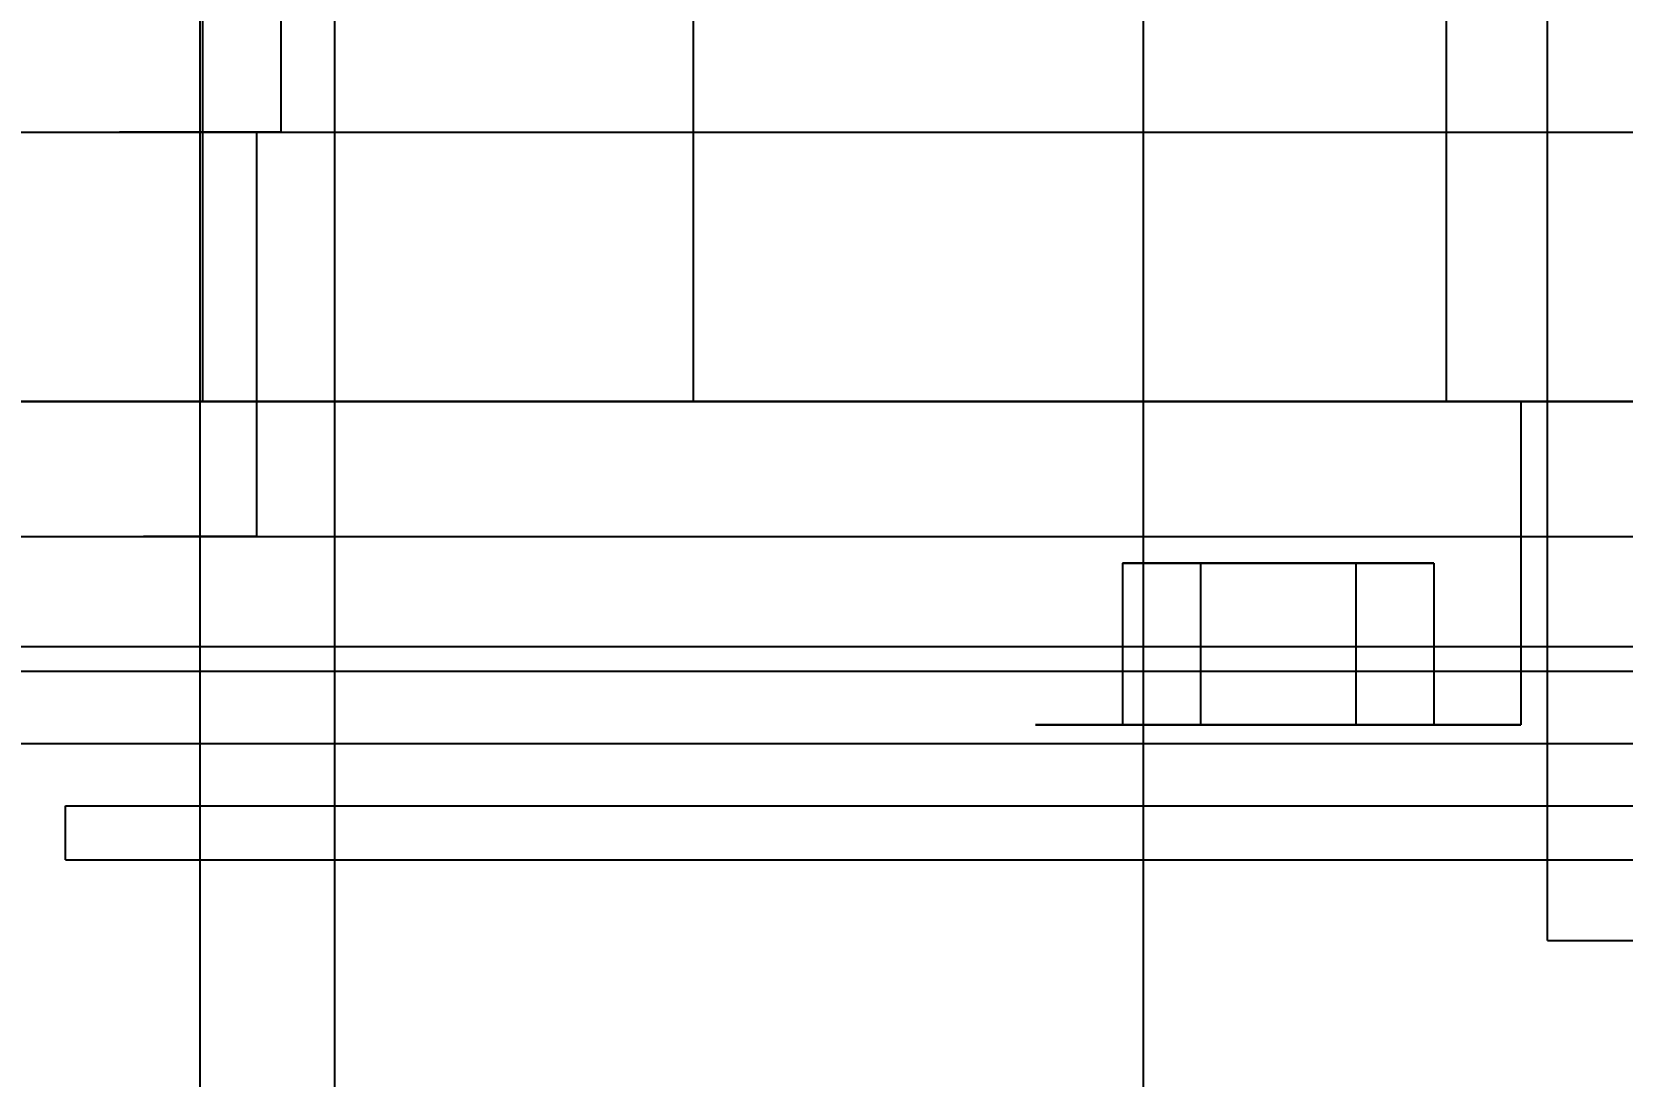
# Model space of a CAD drawing. Header units: millimetres. Extents: x -201 to 3037, y -406 to 3230.
# Drawn here: x 328.8 to 387.8, y 1317 to 1355.7 of the extents above; entities that cross this region are included whole.
import ezdxf

# ---------------------------------------------------------------- set-up
doc = ezdxf.new("R2010")
doc.units = ezdxf.units.MM
for name, color, linetype in [('DIM', 5, 'Continuous'), ('HIDDEN', 8, 'Continuous'), ('VISIBLE', 7, 'Continuous')]:
    doc.layers.add(name, color=color, linetype=linetype)
doc.styles.add('OpenSansCondensed-Light', font='OpenSansCondensed-Light.ttf')
doc.dimstyles.new('EZDXF', dxfattribs={"dimtxt": 0.25, "dimasz": 0.175, "dimexe": 0.375, "dimexo": 0.125, "dimgap": 0.1, "dimtad": 1, "dimlfac": 100, "dimzin": 12, "dimdsep": 46, "dimtxsty": 'OpenSansCondensed-Light', "dimblk": 'ARCHTICK', "dimcen": 2.5, "dimazin": 3, "dimtfac": 0.5, "dimtmove": 2, "dimatfit": 3})

# ---------------------------------------------------------------- blocks, each defined once
blk = doc.blocks.new('_ARCHTICK')
at = {"color": 0, "linetype": 'BYBLOCK', "const_width": 0.15}
blk.add_lwpolyline([(-0.5, -0.5), (0.5, 0.5)], dxfattribs=at)

msp = doc.modelspace()

# ---------------------------------------------------------------- linework, layer by layer
at = {"layer": 'HIDDEN'}
for points in [[(370, 1219.5), (370, 1376)], [(370, 1219.5), (370, 1376)], [(335, 1182), (335, 1372)], [(335.1, 1342), (335.1, 1362)], [(353.3, 1342), (353.3, 1362)], [(353.3, 1342), (353.3, 1362)], [(381.25, 1342), (381.25, 1362)], [(385, 1322), (385, 1362)], [(385, 1322), (385, 1362)], [(338, 1352), (338, 1361)], [(338, 1352), (338, 1361)], [(135, 1352), (1195, 1352)], [(135, 1352), (1195, 1352)], [(135, 1352), (1195, 1352)], [(135, 1352), (1195, 1352)], [(135, 1352), (1195, 1352)], [(135, 1352), (1195, 1352)], [(135, 1352), (1195, 1352)], [(338, 1352), (337.925, 1352), (337.703, 1352), (337.345, 1352), (336.87, 1352), (336.302, 1352), (335.668, 1352), (335, 1352), (334.332, 1352), (333.698, 1352), (333.13, 1352), (332.655, 1352), (332.297, 1352), (332.075, 1352), (332, 1352)], [(332, 1352), (332.075, 1352), (332.297, 1352), (332.655, 1352), (333.13, 1352), (333.698, 1352), (334.332, 1352), (335, 1352), (335.668, 1352), (336.302, 1352), (336.87, 1352), (337.345, 1352), (337.703, 1352), (337.925, 1352), (338, 1352)], [(338, 1352), (337.925, 1352), (337.703, 1352), (337.345, 1352), (336.87, 1352), (336.302, 1352), (335.668, 1352), (335, 1352), (334.332, 1352), (333.698, 1352), (333.13, 1352), (332.655, 1352), (332.297, 1352), (332.075, 1352), (332, 1352)], [(332, 1352), (332.075, 1352), (332.297, 1352), (332.655, 1352), (333.13, 1352), (333.698, 1352), (334.332, 1352), (335, 1352), (335.668, 1352), (336.302, 1352), (336.87, 1352), (337.345, 1352), (337.703, 1352), (337.925, 1352), (338, 1352)], [(337.1, 1352), (337.047, 1352), (336.892, 1352), (336.642, 1352), (336.309, 1352), (335.911, 1352), (335.467, 1352), (335, 1352), (334.533, 1352), (334.089, 1352), (333.691, 1352), (333.358, 1352), (333.108, 1352), (332.953, 1352), (332.9, 1352)], [(332.9, 1352), (332.953, 1352), (333.108, 1352), (333.358, 1352), (333.691, 1352), (334.089, 1352), (334.533, 1352), (335, 1352), (335.467, 1352), (335.911, 1352), (336.309, 1352), (336.642, 1352), (336.892, 1352), (337.047, 1352), (337.1, 1352)], [(337.1, 1352), (337.047, 1352), (336.892, 1352), (336.642, 1352), (336.309, 1352), (335.911, 1352), (335.467, 1352), (335, 1352), (334.533, 1352), (334.089, 1352), (333.691, 1352), (333.358, 1352), (333.108, 1352), (332.953, 1352), (332.9, 1352)], [(332.9, 1352), (332.953, 1352), (333.108, 1352), (333.358, 1352), (333.691, 1352), (334.089, 1352), (334.533, 1352), (335, 1352), (335.467, 1352), (335.911, 1352), (336.309, 1352), (336.642, 1352), (336.892, 1352), (337.047, 1352), (337.1, 1352)], [(337.1, 1337), (337.1, 1352)], [(337.1, 1337), (337.1, 1352)], [(176, 1342), (404, 1342)], [(404, 1342), (176, 1342)], [(210, 1342), (370, 1342)], [(210, 1342), (370, 1342)], [(210, 1342), (370, 1342)], [(210, 1342), (370, 1342)], [(335.1, 1342), (334.972, 1342), (334.595, 1342), (333.987, 1342), (333.18, 1342), (332.213, 1342), (331.135, 1342), (330, 1342), (328.865, 1342), (327.787, 1342), (326.82, 1342), (326.013, 1342), (325.405, 1342), (325.028, 1342), (324.9, 1342)], [(324.9, 1342), (325.028, 1342), (325.405, 1342), (326.013, 1342), (326.82, 1342), (327.787, 1342), (328.865, 1342), (330, 1342), (331.135, 1342), (332.213, 1342), (333.18, 1342), (333.987, 1342), (334.595, 1342), (334.972, 1342), (335.1, 1342)], [(353.3, 1342), (353.217, 1342), (352.973, 1342), (352.58, 1342), (352.058, 1342), (351.432, 1342), (350.734, 1342), (350, 1342), (349.266, 1342), (348.568, 1342), (347.942, 1342), (347.42, 1342), (347.027, 1342), (346.783, 1342), (346.7, 1342)], [(346.7, 1342), (346.783, 1342), (347.027, 1342), (347.42, 1342), (347.942, 1342), (348.568, 1342), (349.266, 1342), (350, 1342), (350.734, 1342), (351.432, 1342), (352.058, 1342), (352.58, 1342), (352.973, 1342), (353.217, 1342), (353.3, 1342)], [(353.3, 1342), (353.217, 1342), (352.973, 1342), (352.58, 1342), (352.058, 1342), (351.432, 1342), (350.734, 1342), (350, 1342), (349.266, 1342), (348.568, 1342), (347.942, 1342), (347.42, 1342), (347.027, 1342), (346.783, 1342), (346.7, 1342)], [(346.7, 1342), (346.783, 1342), (347.027, 1342), (347.42, 1342), (347.942, 1342), (348.568, 1342), (349.266, 1342), (350, 1342), (350.734, 1342), (351.432, 1342), (352.058, 1342), (352.58, 1342), (352.973, 1342), (353.217, 1342), (353.3, 1342)], [(384, 1342), (383.774, 1342), (383.109, 1342), (382.036, 1342), (380.611, 1342), (378.905, 1342), (377.003, 1342), (375, 1342), (372.997, 1342), (371.095, 1342), (369.389, 1342), (367.964, 1342), (366.891, 1342), (366.226, 1342), (366, 1342)], [(366, 1342), (366.226, 1342), (366.891, 1342), (367.964, 1342), (369.389, 1342), (371.095, 1342), (372.997, 1342), (375, 1342), (377.003, 1342), (378.905, 1342), (380.611, 1342), (382.036, 1342), (383.109, 1342), (383.774, 1342), (384, 1342)], [(381.25, 1342), (381.093, 1342), (380.631, 1342), (379.886, 1342), (378.897, 1342), (377.712, 1342), (376.391, 1342), (375, 1342), (373.609, 1342), (372.288, 1342), (371.103, 1342), (370.114, 1342), (369.369, 1342), (368.907, 1342), (368.75, 1342)], [(368.75, 1342), (368.907, 1342), (369.369, 1342), (370.114, 1342), (371.103, 1342), (372.288, 1342), (373.609, 1342), (375, 1342), (376.391, 1342), (377.712, 1342), (378.897, 1342), (379.886, 1342), (380.631, 1342), (381.093, 1342), (381.25, 1342)], [(370, 1132), (370, 1342)], [(370, 1132), (370, 1342)], [(370, 1177), (370, 1342)], [(370, 1132), (370, 1342)], [(384, 1342), (384, 1330)], [(10, 1337), (1230, 1337)], [(10, 1337), (1230, 1337)], [(10, 1337), (1230, 1337)], [(135, 1337), (1195, 1337)], [(135, 1337), (1195, 1337)], [(135, 1337), (1195, 1337)], [(135, 1337), (1195, 1337)], [(337.1, 1337), (337.047, 1337), (336.892, 1337), (336.642, 1337), (336.309, 1337), (335.911, 1337), (335.467, 1337), (335, 1337), (334.533, 1337), (334.089, 1337), (333.691, 1337), (333.358, 1337), (333.108, 1337), (332.953, 1337), (332.9, 1337)], [(332.9, 1337), (332.953, 1337), (333.108, 1337), (333.358, 1337), (333.691, 1337), (334.089, 1337), (334.533, 1337), (335, 1337), (335.467, 1337), (335.911, 1337), (336.309, 1337), (336.642, 1337), (336.892, 1337), (337.047, 1337), (337.1, 1337)], [(337.1, 1337), (337.047, 1337), (336.892, 1337), (336.642, 1337), (336.309, 1337), (335.911, 1337), (335.467, 1337), (335, 1337), (334.533, 1337), (334.089, 1337), (333.691, 1337), (333.358, 1337), (333.108, 1337), (332.953, 1337), (332.9, 1337)], [(332.9, 1337), (332.953, 1337), (333.108, 1337), (333.358, 1337), (333.691, 1337), (334.089, 1337), (334.533, 1337), (335, 1337), (335.467, 1337), (335.911, 1337), (336.309, 1337), (336.642, 1337), (336.892, 1337), (337.047, 1337), (337.1, 1337)], [(372.113, 1336), (369.226, 1336)], [(369.226, 1336), (369.226, 1330)], [(369.226, 1336), (372.113, 1336)], [(377.887, 1336), (372.113, 1336)], [(372.113, 1336), (372.113, 1330)], [(372.113, 1336), (372.113, 1330)], [(372.113, 1336), (377.887, 1336)], [(377.887, 1336), (377.887, 1330)], [(377.887, 1336), (377.887, 1330)], [(377.887, 1336), (380.774, 1336)], [(380.774, 1336), (377.887, 1336)], [(380.774, 1336), (380.774, 1330)], [(1140, 1332.9), (90, 1332.9)], [(1140, 1332.9), (90, 1332.9)], [(10, 1332), (1230, 1332)], [(10, 1332), (1230, 1332)], [(10, 1332), (1230, 1332)], [(10, 1332), (1230, 1332)], [(384, 1330), (383.774, 1330), (383.109, 1330), (382.036, 1330), (380.611, 1330), (378.905, 1330), (377.003, 1330), (375, 1330), (372.997, 1330), (371.095, 1330), (369.389, 1330), (367.964, 1330), (366.891, 1330), (366.226, 1330), (366, 1330)], [(366, 1330), (366.226, 1330), (366.891, 1330), (367.964, 1330), (369.389, 1330), (371.095, 1330), (372.997, 1330), (375, 1330), (377.003, 1330), (378.905, 1330), (380.611, 1330), (382.036, 1330), (383.109, 1330), (383.774, 1330), (384, 1330)], [(369.226, 1330), (372.113, 1330)], [(372.113, 1330), (369.226, 1330)], [(372.113, 1330), (377.887, 1330)], [(377.887, 1330), (372.113, 1330)], [(380.774, 1330), (377.887, 1330)], [(377.887, 1330), (380.774, 1330)], [(1140, 1329.3), (90, 1329.3)], [(1140, 1329.3), (90, 1329.3)], [(330, 1325), (330, 1327)], [(330, 1327), (1210, 1327)], [(330, 1325), (1210, 1325)], [(385, 1322), (405, 1322)], [(385, 1322), (405, 1322)]]:
    msp.add_lwpolyline(points, dxfattribs=at)
at = {"layer": 'VISIBLE'}
for points in [[(135, 1352), (771, 1352)], [(68.5, 1337), (771, 1337)], [(330, 1325), (330, 1327)], [(330, 1327), (1210, 1327)], [(330, 1325), (1210, 1325)]]:
    msp.add_lwpolyline(points, dxfattribs=at)

# ---------------------------------------------------------------- dimensions: what is measured, and where the dimension line sits
at = {"layer": 'DIM'}
msp.add_linear_dim(base=(340, 1718), p1=(340, 945), p2=(785, 945), dimstyle='EZDXF', override={"dimtxt": 18, "dimasz": 12, "dimdec": 0, "dimlfac": 1}, dxfattribs=at).render()

doc.saveas('drawing.dxf')
